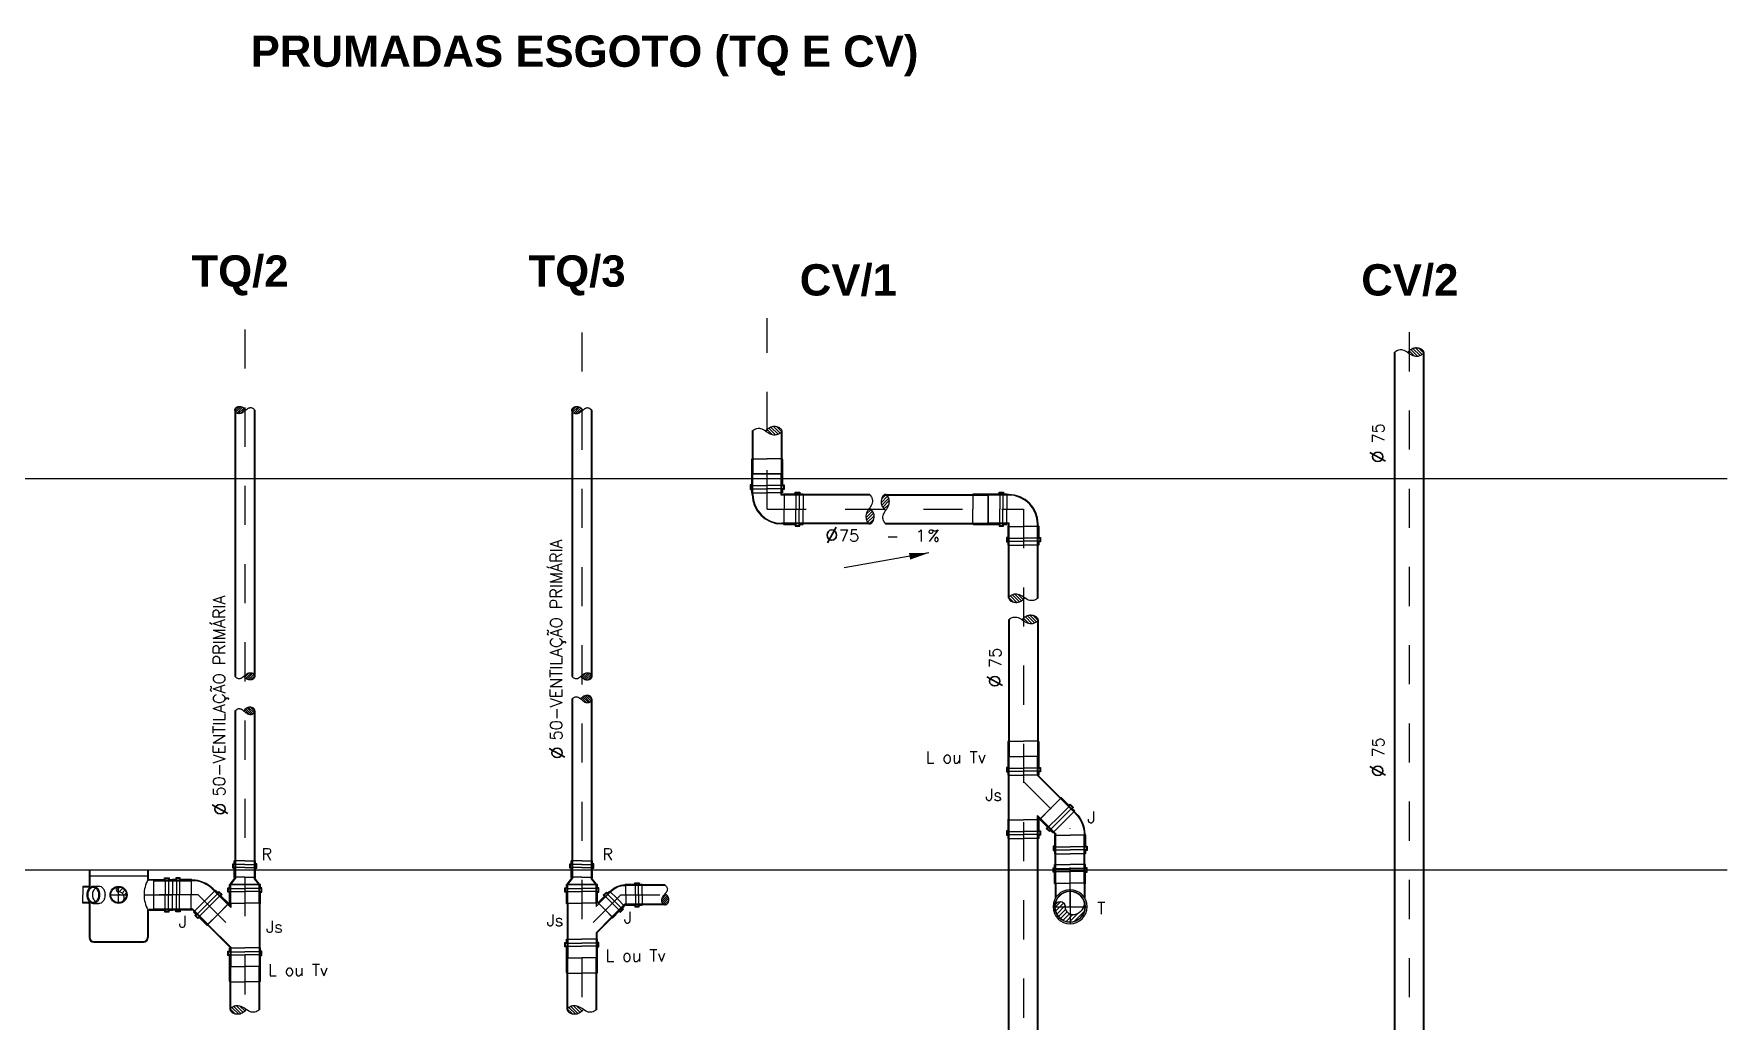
# Model space of a CAD drawing. Header units: millimetres. Extents: x -2485 to 3289, y -257 to 1952.
# Drawn here: x 36.153 to 40.482, y 3.28 to 5.804 of the extents above; entities that cross this region are included whole.
import ezdxf
from ezdxf.enums import TextEntityAlignment as Align

# ---------------------------------------------------------------- set-up
doc = ezdxf.new("R2010")
doc.units = ezdxf.units.MM
doc.header["$LTSCALE"] = 0.3
doc.linetypes.add('HID', pattern=[0.37, 0.07, -0.1, 0.03, -0.1, 0.07])
for name, color, linetype in [('TEX', 11, 'Continuous'), ('TEXTO', 3, 'Continuous'), ('TUB', 1, 'Continuous'), ('VISTAS', 1, 'Continuous')]:
    doc.layers.add(name, color=color, linetype=linetype)
doc.styles.add('ROMANS', font='romans.shx', dxfattribs={"height": 0.03})
doc.styles.add('SANSSERIFBOLD', font='sasb____.pfb')

# ---------------------------------------------------------------- blocks, each defined once
blk = doc.blocks.new('B50')
at = {"layer": 'TUB', "color": 7}
for p, q in [((-0.0084, -0.0113), (0.0033, 0.0004)), ((-0.0018, 0.0003), (-0.0027, -0.0007)), ((-0.001, 0.0013), (-0.0018, 0.0003)), ((-0.0001, 0.0023), (-0.001, 0.0013)), ((0.0007, 0.0033), (-0.0001, 0.0023)), ((0, 0.0253), (0.0023, 0.023)), ((0.0037, 0), (0.0005, 0.0031)), ((0.0015, 0.0042), (0.0007, 0.0033)), ((0.0022, 0.0051), (0.0015, 0.0042)), ((0.0028, 0.0059), (0.0022, 0.0051)), ((0.0023, 0.023), (0.004, 0.0208)), ((0.0034, 0.0068), (0.0028, 0.0059)), ((0.004, 0.0076), (0.0034, 0.0068)), ((0.0061, -0.0029), (0.0037, 0)), ((0.004, 0.0208), (0.0051, 0.0189)), ((0.0045, 0.0085), (0.004, 0.0076)), ((0.0049, 0.0095), (0.0045, 0.0085)), ((0.0053, 0.0105), (0.0049, 0.0095)), ((0.0051, 0.0189), (0.0058, 0.0171)), ((0.0056, 0.0116), (0.0053, 0.0105)), ((0.0059, 0.0127), (0.0056, 0.0116)), ((0.0058, 0.0171), (0.0061, 0.0155)), ((0.0061, 0.0141), (0.0059, 0.0127)), ((0.0061, 0.0155), (0.0061, 0.0141)), ((-0.0087, -0.0134), (-0.0088, -0.0146)), ((-0.0088, -0.0146), (-0.0087, -0.0157)), ((-0.0086, -0.0123), (-0.0087, -0.0134)), ((-0.0087, -0.0157), (-0.0086, -0.0169)), ((-0.0086, -0.0168), (0.0057, -0.0024)), ((-0.0084, -0.0112), (-0.0086, -0.0123)), ((-0.0086, -0.0169), (-0.0084, -0.018)), ((-0.0082, -0.0101), (-0.0084, -0.0112)), ((-0.0084, -0.018), (-0.0081, -0.0191)), ((-0.0078, -0.0091), (-0.0082, -0.0101)), ((-0.0081, -0.0191), (-0.0076, -0.0201)), ((-0.0074, -0.008), (-0.0078, -0.0091)), ((-0.0076, -0.0201), (-0.0071, -0.0211)), ((-0.0069, -0.007), (-0.0074, -0.008)), ((-0.0073, -0.0207), (0.0078, -0.0056)), ((-0.0071, -0.0211), (-0.0064, -0.022)), ((-0.0064, -0.0059), (-0.0069, -0.007)), ((-0.0058, -0.0049), (-0.0064, -0.0059)), ((-0.0064, -0.022), (-0.0057, -0.0228)), ((-0.0051, -0.0039), (-0.0058, -0.0049)), ((-0.0057, -0.0228), (-0.0048, -0.0235)), ((-0.0043, -0.0028), (-0.0051, -0.0039)), ((-0.0048, -0.0235), (0.0093, -0.0094)), ((-0.0048, -0.0235), (-0.0039, -0.0241)), ((-0.0035, -0.0018), (-0.0043, -0.0028)), ((-0.0039, -0.0241), (-0.003, -0.0246)), ((-0.0027, -0.0007), (-0.0035, -0.0018)), ((-0.003, -0.0246), (-0.002, -0.025)), ((-0.002, -0.025), (-0.001, -0.0252)), ((-0.0012, -0.0252), (0.0097, -0.0144)), ((-0.001, -0.0252), (0, -0.0253)), ((0, -0.0253), (0.001, -0.0253)), ((0.001, -0.0253), (0.0019, -0.0252)), ((0.0019, -0.0252), (0.0028, -0.025)), ((0.0028, -0.025), (0.0036, -0.0246)), ((0.0036, -0.0246), (0.0044, -0.0242)), ((0.0044, -0.0242), (0.0051, -0.0237)), ((0.0051, -0.0237), (0.0058, -0.0232)), ((0.0058, -0.0232), (0.0065, -0.0226)), ((0.0078, -0.0055), (0.0061, -0.0029)), ((0.0065, -0.0226), (0.007, -0.022)), ((0.007, -0.022), (0.0076, -0.0213)), ((0.0076, -0.0213), (0.008, -0.0206)), ((0.0089, -0.0079), (0.0078, -0.0055)), ((0.008, -0.0206), (0.0084, -0.0198)), ((0.0084, -0.0198), (0.0088, -0.0189)), ((0.0088, -0.0189), (0.0091, -0.0178)), ((0.0095, -0.01), (0.0089, -0.0079)), ((0.0091, -0.0178), (0.0093, -0.0166)), ((0.0093, -0.0166), (0.0096, -0.0153)), ((0.0097, -0.012), (0.0095, -0.01)), ((0.0096, -0.0153), (0.0097, -0.0137)), ((0.0097, -0.0137), (0.0097, -0.012))]:
    blk.add_line(p, q, dxfattribs=at)
blk = doc.blocks.new('D')
at = {"layer": 'TEX', "color": 9, "style": 'ROMANS'}
blk.add_text('%%c', height=0.04, dxfattribs=at).set_placement((0.0018, -0.0037))
at = {"layer": 'TEX', "color": 9, "linetype": 'Continuous', "style": 'ROMANS'}
blk.add_attdef('N', (0.0529, 0), '', height=0.03, dxfattribs=at)
blk = doc.blocks.new('r75x50t')
at = {"layer": 'TUB', "color": 3}
for p, q in [((0, 0.0367), (0.0026, 0.0378)), ((0, 0.0367), (0, 0.0361)), ((0.0661, 0), (0.0661, 0.0254)), ((0.0661, 0), (0.0661, -0.0253)), ((0.091, 0), (0.091, 0.0254)), ((0.091, 0), (0.091, -0.0253)), ((0.099, 0), (0.099, 0.0254)), ((0.099, 0), (0.099, -0.0253)), ((0.1081, 0), (0.1081, 0.027)), ((0.1081, 0), (0.1081, -0.0269)), ((0, -0.0367), (0, -0.0361)), ((0, -0.0367), (0.0026, -0.0377))]:
    blk.add_line(p, q, dxfattribs=at)
at = {"layer": 'TUB', "color": 4, "linetype": 'Continuous'}
for p, q in [((0, 0.0361), (0.048, 0.0361)), ((0.0026, 0.0378), (0.0486, 0.0378)), ((0.048, 0.0361), (0.0631, 0.0238)), ((0.0486, 0.0378), (0.0638, 0.0254)), ((0.0645, 0.0238), (0.0631, 0.0238)), ((0, -0.0361), (0.048, -0.0361)), ((0.0026, -0.0377), (0.0486, -0.0377)), ((0.048, -0.0361), (0.0631, -0.0237)), ((0.0486, -0.0377), (0.0638, -0.0253)), ((0.0645, -0.0237), (0.0631, -0.0237))]:
    blk.add_line(p, q, dxfattribs=at)
at = {"layer": 'TUB', "color": 3, "linetype": 'Continuous'}
for p, q in [((0, 0.0361), (0, 0)), ((0, -0.0361), (0, 0)), ((0.048, 0), (0.048, 0.0361)), ((0.048, 0), (0.048, -0.0361))]:
    blk.add_line(p, q, dxfattribs=at)
at = {"layer": 'TUB', "color": 4}
for p, q in [((0.0638, 0.0254), (0.0654, 0.027)), ((0.0645, 0.0238), (0.0661, 0.0254)), ((0.0654, 0.027), (0.0894, 0.027)), ((0.0661, 0.0254), (0.091, 0.0254)), ((0.0894, 0.031), (0.1006, 0.031)), ((0.0894, 0.027), (0.0894, 0.031)), ((0.091, 0.0294), (0.099, 0.0294)), ((0.091, 0.0254), (0.091, 0.0294)), ((0.099, 0.0294), (0.099, 0.0254)), ((0.099, 0.0254), (0.1081, 0.0254)), ((0.1006, 0.031), (0.1006, 0.027)), ((0.1006, 0.027), (0.1081, 0.027)), ((0.0638, -0.0253), (0.0654, -0.0269)), ((0.0645, -0.0237), (0.0661, -0.0253)), ((0.0654, -0.0269), (0.0894, -0.0269)), ((0.0661, -0.0253), (0.091, -0.0253)), ((0.0894, -0.0269), (0.0894, -0.0309)), ((0.0894, -0.0309), (0.1006, -0.0309)), ((0.091, -0.0253), (0.091, -0.0293)), ((0.091, -0.0293), (0.099, -0.0293)), ((0.099, -0.0293), (0.099, -0.0253)), ((0.099, -0.0253), (0.1081, -0.0253)), ((0.1006, -0.0309), (0.1006, -0.0269)), ((0.1006, -0.0269), (0.1081, -0.0269))]:
    blk.add_line(p, q, dxfattribs=at)
blk = doc.blocks.new('B75')
at = {"layer": 'TUB', "color": 7}
for p, q in [((-0.0096, -0.0218), (0.0071, -0.005)), ((-0.0089, -0.0131), (0.0037, -0.0005)), ((-0.0081, -0.0281), (0.0099, -0.0101)), ((-0.0054, -0.0333), (0.0113, -0.0166)), ((-0.0015, -0.0373), (0.0105, -0.0253))]:
    blk.add_line(p, q, dxfattribs=at)
blk.add_spline([(0, 0.0378), (0.0055, 0.0288), (0.0064, 0.0164), (0, 0.0037), (-0.0079, -0.0097), (-0.0094, -0.0239), (-0.0062, -0.032), (0, -0.0377), (0.0066, -0.0337), (0.0111, -0.0214), (0.0106, -0.0123), (0.0083, -0.0069), (0, 0.0037)], degree=3, dxfattribs=at)
blk = doc.blocks.new('JS75X50D')
at = {"layer": 'TUB', "color": 4}
for p, q in [((0.1061, 0.0434), (0.1175, 0.0434)), ((0.1061, 0.0395), (0.1061, 0.0434)), ((0.1175, 0.0434), (0.1175, 0.0395)), ((0.0763, 0.0361), (-0.062, 0.0361)), ((0.0756, 0.0378), (-0.0594, 0.0378)), ((0.0756, 0.0378), (0.0773, 0.0395)), ((0.0763, 0.0361), (0.078, 0.0378)), ((0.0773, 0.0395), (0.1061, 0.0395)), ((0.078, 0.0378), (0.1078, 0.0378)), ((0.1078, 0.0418), (0.1158, 0.0418)), ((0.1078, 0.0378), (0.1078, 0.0418)), ((0.1158, 0.0418), (0.1158, 0.0378)), ((0.1158, 0.0378), (0.126, 0.0378)), ((0.1175, 0.0395), (0.126, 0.0395)), ((0.0025, -0.0361), (-0.062, -0.0361)), ((0.0019, -0.0378), (-0.0594, -0.0378)), ((0.0019, -0.0378), (0.0406, -0.0764)), ((0.0025, -0.0361), (0.0422, -0.0758)), ((0.0696, -0.0361), (0.0758, -0.0422)), ((0.0763, -0.0361), (0.0696, -0.0361)), ((0.0758, -0.0422), (0.078, -0.0422)), ((0.0763, -0.0361), (0.078, -0.0378)), ((0.0776, -0.0395), (0.0956, -0.0575)), ((0.0776, -0.0395), (0.1061, -0.0395)), ((0.078, -0.0378), (0.1078, -0.0378)), ((0.078, -0.0422), (0.0956, -0.0598)), ((0.1061, -0.0395), (0.1061, -0.0434)), ((0.1078, -0.0378), (0.1078, -0.0418)), ((0.1078, -0.0418), (0.1158, -0.0418)), ((0.1158, -0.0418), (0.1158, -0.0378)), ((0.1158, -0.0378), (0.126, -0.0378)), ((0.1175, -0.0434), (0.1175, -0.0395)), ((0.1175, -0.0395), (0.126, -0.0395)), ((0.0406, -0.0764), (0.0406, -0.0787)), ((0.0406, -0.0787), (0.0575, -0.0956)), ((0.0422, -0.0758), (0.0422, -0.078)), ((0.0422, -0.078), (0.0598, -0.0956)), ((0.0956, -0.0575), (0.0985, -0.0547)), ((0.0956, -0.0598), (0.0985, -0.057)), ((0.0985, -0.0547), (0.1064, -0.0626)), ((0.0985, -0.057), (0.1041, -0.0626)), ((0.1041, -0.0626), (0.1013, -0.0654)), ((0.1013, -0.0654), (0.1077, -0.0719)), ((0.1064, -0.0626), (0.1036, -0.0654)), ((0.1036, -0.0654), (0.1089, -0.0707)), ((0.1061, -0.0434), (0.1175, -0.0434)), ((0.0575, -0.0956), (0.0547, -0.0985)), ((0.0547, -0.0985), (0.0626, -0.1064)), ((0.0598, -0.0956), (0.057, -0.0985)), ((0.057, -0.0985), (0.0626, -0.1041)), ((0.0626, -0.1041), (0.0654, -0.1013)), ((0.0626, -0.1064), (0.0654, -0.1036)), ((0.0654, -0.1013), (0.0719, -0.1077)), ((0.0654, -0.1036), (0.0707, -0.1089))]:
    blk.add_line(p, q, dxfattribs=at)
at = {"layer": 'TUB', "color": 3}
for p, q in [((-0.062, 0.0367), (-0.0594, 0.0378)), ((-0.062, 0.0367), (-0.062, 0.0361)), ((0.078, 0.0378), (0.078, 0)), ((0.078, -0.0378), (0.078, 0)), ((0.1078, 0.0378), (0.1078, 0)), ((0.1078, -0.0378), (0.1078, 0)), ((0.1158, 0.0378), (0.1158, 0)), ((0.1158, -0.0378), (0.1158, 0)), ((0.126, 0.0395), (0.126, 0)), ((0.126, -0.0395), (0.126, 0)), ((-0.062, -0.0367), (-0.062, -0.0361)), ((-0.062, -0.0367), (-0.0594, -0.0378)), ((0.0601, -0.0601), (0.078, -0.0422)), ((0.0601, -0.0601), (0.0422, -0.078)), ((0.0777, -0.0777), (0.0598, -0.0956)), ((0.0834, -0.0834), (0.0654, -0.1013)), ((0.0777, -0.0777), (0.0956, -0.0598)), ((0.0834, -0.0834), (0.1013, -0.0654)), ((0.0898, -0.0898), (0.1089, -0.0707)), ((0.0898, -0.0898), (0.0707, -0.1089))]:
    blk.add_line(p, q, dxfattribs=at)
at = {"layer": 'TUB', "color": 3, "linetype": 'Continuous'}
for p in [(-0.062, 0.0361), (-0.062, -0.0361)]:
    blk.add_line(p, (-0.062, 0), dxfattribs=at)
blk = doc.blocks.new('J45E50E')
at = {"layer": 'TUB', "color": 3, "linetype": 'Continuous'}
for p in [(-0.0225, 0.056), (-0.056, 0.0225)]:
    blk.add_line(p, (-0.0392, 0.0392), dxfattribs=at)
at = {"layer": 'TUB', "color": 3}
for p, q in [((-0.022, 0.0564), (-0.0225, 0.056)), ((-0.022, 0.0564), (-0.0196, 0.0554)), ((-0.0564, 0.022), (-0.056, 0.0225)), ((-0.0564, 0.022), (-0.0554, 0.0196)), ((0.0127, 0), (0.0127, 0.0253)), ((0.0376, 0), (0.0376, 0.0253)), ((0.0376, 0), (0.0376, -0.0253)), ((0.0456, 0), (0.0456, 0.0253)), ((0.0456, 0), (0.0456, -0.0253)), ((0.0547, 0), (0.0547, 0.0269)), ((0.0547, 0), (0.0547, -0.0269)), ((0.0127, 0), (0.0127, -0.0253))]:
    blk.add_line(p, q, dxfattribs=at)
at = {"layer": 'TUB', "color": 4}
for p, q in [((0.0105, 0.0231), (-0.0225, 0.056)), ((0.0105, 0.0254), (-0.0196, 0.0554)), ((-0.0242, -0.0094), (-0.056, 0.0225)), ((-0.0253, -0.0105), (-0.0554, 0.0196)), ((0.0105, 0.0254), (0.012, 0.0269)), ((0.0105, 0.0231), (0.0127, 0.0253)), ((0.012, 0.0269), (0.036, 0.0269)), ((0.0127, 0.0253), (0.0376, 0.0253)), ((0.036, 0.0269), (0.036, 0.0309)), ((0.036, 0.0309), (0.0472, 0.0309)), ((0.0376, 0.0253), (0.0376, 0.0293)), ((0.0376, 0.0293), (0.0456, 0.0293)), ((0.0456, 0.0293), (0.0456, 0.0253)), ((0.0456, 0.0253), (0.0547, 0.0253)), ((0.0472, 0.0309), (0.0472, 0.0269)), ((0.0472, 0.0269), (0.0547, 0.0269)), ((0.0104, -0.0253), (0.012, -0.0269)), ((0.0111, -0.0237), (0.0127, -0.0253)), ((0.012, -0.0269), (0.036, -0.0269)), ((0.0127, -0.0253), (0.0376, -0.0253)), ((0.036, -0.0269), (0.036, -0.031)), ((0.036, -0.031), (0.0472, -0.031)), ((0.0376, -0.0253), (0.0376, -0.0294)), ((0.0376, -0.0294), (0.0456, -0.0294)), ((0.0456, -0.0253), (0.0547, -0.0253)), ((0.0456, -0.0294), (0.0456, -0.0253)), ((0.0472, -0.0269), (0.0547, -0.0269)), ((0.0472, -0.031), (0.0472, -0.0269))]:
    blk.add_line(p, q, dxfattribs=at)
for radius, end in [(0.0507, 269.9291), (0.0491, 270.6959)]:
    blk.add_arc((0.0105, 0.0253), radius, 225, end, dxfattribs=at)
blk = doc.blocks.new('TE50T')
at = {"layer": 'TUB', "color": 4}
for p, q in [((0.1003, 0.0254), (0, 0.0254)), ((0.1003, 0.0237), (0, 0.0237)), ((0.1003, -0.0237), (0, -0.0237)), ((0.1003, -0.0254), (0, -0.0254))]:
    blk.add_line(p, q, dxfattribs=at)
at = {"layer": 'TUB'}
blk.add_blockref('B50', (0.1003, 0), dxfattribs=at)
blk = doc.blocks.new('l75')
at = {"layer": 'TUB', "color": 4}
for p, q in [((0.0281, 0.0434), (0.0395, 0.0434)), ((0.0281, 0.0394), (0.0281, 0.0434)), ((0.0395, 0.0434), (0.0395, 0.0394)), ((-0.039, 0.0385), (-0.0373, 0.0394)), ((0, 0.0377), (-0.039, 0.0377)), ((-0.0373, 0.0394), (0.0281, 0.0394)), ((0, 0.0377), (0.0298, 0.0377)), ((0.0298, 0.0417), (0.0378, 0.0417)), ((0.0298, 0.0377), (0.0298, 0.0417)), ((0.0378, 0.0417), (0.0378, 0.0377)), ((0.0378, 0.0377), (0.048, 0.0377)), ((0.0395, 0.0394), (0.048, 0.0394)), ((0, -0.0378), (-0.039, -0.0378)), ((-0.039, -0.0386), (-0.0373, -0.0395)), ((-0.0373, -0.0395), (0.0281, -0.0395)), ((0, -0.0378), (0.0298, -0.0378)), ((0.0281, -0.0395), (0.0281, -0.0435)), ((0.0298, -0.0378), (0.0298, -0.0418)), ((0.0298, -0.0418), (0.0378, -0.0418)), ((0.0378, -0.0418), (0.0378, -0.0378)), ((0.0378, -0.0378), (0.048, -0.0378)), ((0.0395, -0.0435), (0.0395, -0.0395)), ((0.0395, -0.0395), (0.048, -0.0395)), ((0.0281, -0.0435), (0.0395, -0.0435))]:
    blk.add_line(p, q, dxfattribs=at)
at = {"layer": 'TUB', "color": 3}
for p, q in [((-0.039, 0.0385), (-0.039, 0)), ((-0.039, -0.0386), (-0.039, 0)), ((0, 0.0377), (0, 0)), ((0, -0.0378), (0, 0)), ((0.0298, 0.0377), (0.0298, 0)), ((0.0298, -0.0378), (0.0298, 0)), ((0.0378, 0.0377), (0.0378, 0)), ((0.0378, -0.0378), (0.0378, 0)), ((0.048, 0.0394), (0.048, 0)), ((0.048, -0.0395), (0.048, 0))]:
    blk.add_line(p, q, dxfattribs=at)
blk = doc.blocks.new('JS75E')
at = {"layer": 'TUB', "color": 4}
for p, q in [((0.0693, 0.1251), (0.0753, 0.1311)), ((0.0693, 0.1227), (0.0765, 0.1299)), ((-0.0156, 0.0377), (0.0409, 0.0943)), ((-0.0149, 0.036), (0.0426, 0.0936)), ((0.0409, 0.0967), (0.0613, 0.1171)), ((0.0409, 0.0943), (0.0409, 0.0967)), ((0.0426, 0.096), (0.0637, 0.1171)), ((0.0426, 0.0936), (0.0426, 0.096)), ((0.0584, 0.1199), (0.0665, 0.128)), ((0.0613, 0.1171), (0.0584, 0.1199)), ((0.0608, 0.1199), (0.0665, 0.1255)), ((0.0637, 0.1171), (0.0608, 0.1199)), ((0.0665, 0.128), (0.0693, 0.1251)), ((0.0665, 0.1255), (0.0693, 0.1227)), ((0.096, 0.0426), (0.1171, 0.0637)), ((0.0967, 0.0409), (0.1171, 0.0613)), ((0.1171, 0.0637), (0.1199, 0.0608)), ((0.1171, 0.0613), (0.1199, 0.0584)), ((0.1199, 0.0584), (0.128, 0.0665)), ((0.1199, 0.0608), (0.1255, 0.0665)), ((0.1227, 0.0693), (0.1299, 0.0765)), ((0.1255, 0.0665), (0.1227, 0.0693)), ((0.1251, 0.0693), (0.1311, 0.0753)), ((0.128, 0.0665), (0.1251, 0.0693)), ((0.1261, 0.0434), (0.1375, 0.0434)), ((0.1261, 0.0394), (0.1261, 0.0434)), ((0.1375, 0.0434), (0.1375, 0.0394)), ((-0.0149, 0.036), (-0.064, 0.036)), ((-0.0156, 0.0377), (-0.0614, 0.0377)), ((0.087, 0.036), (0.0936, 0.0426)), ((0.0963, 0.036), (0.087, 0.036)), ((0.0911, 0.0377), (0.0943, 0.0409)), ((0.0956, 0.0377), (0.0911, 0.0377)), ((0.0936, 0.0426), (0.096, 0.0426)), ((0.0943, 0.0409), (0.0967, 0.0409)), ((0.0956, 0.0377), (0.0973, 0.0394)), ((0.0963, 0.036), (0.098, 0.0377)), ((0.0973, 0.0394), (0.1261, 0.0394)), ((0.098, 0.0377), (0.1278, 0.0377)), ((0.1278, 0.0417), (0.1358, 0.0417)), ((0.1278, 0.0377), (0.1278, 0.0417)), ((0.1358, 0.0417), (0.1358, 0.0377)), ((0.1358, 0.0377), (0.146, 0.0377)), ((0.1375, 0.0394), (0.146, 0.0394)), ((0.0963, -0.0361), (-0.064, -0.0361)), ((0.0956, -0.0378), (-0.0614, -0.0378)), ((0.0956, -0.0378), (0.0973, -0.0395)), ((0.0963, -0.0361), (0.098, -0.0378)), ((0.0973, -0.0395), (0.1261, -0.0395)), ((0.098, -0.0378), (0.1278, -0.0378)), ((0.1261, -0.0395), (0.1261, -0.0435)), ((0.1278, -0.0378), (0.1278, -0.0418)), ((0.1278, -0.0418), (0.1358, -0.0418)), ((0.1358, -0.0378), (0.146, -0.0378)), ((0.1358, -0.0418), (0.1358, -0.0378)), ((0.1375, -0.0395), (0.146, -0.0395)), ((0.1375, -0.0435), (0.1375, -0.0395)), ((0.1261, -0.0435), (0.1375, -0.0435))]:
    blk.add_line(p, q, dxfattribs=at)
at = {"layer": 'TUB', "color": 3}
for p, q in [((0.0753, 0.1311), (0.1032, 0.1032)), ((0.0426, 0.096), (0.0693, 0.0693)), ((0.0637, 0.1171), (0.0904, 0.0904)), ((0.0693, 0.1227), (0.096, 0.096)), ((0.1171, 0.0637), (0.0904, 0.0904)), ((0.1227, 0.0693), (0.096, 0.096)), ((0.1311, 0.0753), (0.1032, 0.1032)), ((0.096, 0.0426), (0.0693, 0.0693)), ((-0.064, 0.0367), (-0.0614, 0.0377)), ((-0.064, 0.0367), (-0.064, 0.036)), ((0.098, 0.0377), (0.098, 0)), ((0.098, -0.0378), (0.098, 0)), ((0.1278, 0.0377), (0.1278, 0)), ((0.1358, 0.0377), (0.1358, 0)), ((0.146, 0.0394), (0.146, 0)), ((-0.064, -0.0367), (-0.064, -0.0361)), ((-0.064, -0.0367), (-0.0614, -0.0378)), ((0.1278, -0.0378), (0.1278, 0)), ((0.1358, -0.0378), (0.1358, 0)), ((0.146, -0.0395), (0.146, 0))]:
    blk.add_line(p, q, dxfattribs=at)
at = {"layer": 'TUB', "color": 3, "linetype": 'Continuous'}
for p in [(-0.064, 0.036), (-0.064, -0.0361)]:
    blk.add_line(p, (-0.064, 0), dxfattribs=at)
blk = doc.blocks.new('j45e75e')
at = {"layer": 'TUB', "color": 3, "linetype": 'Continuous'}
for p in [(-0.0754, 0.0245), (-0.0245, 0.0754)]:
    blk.add_line(p, (-0.0499, 0.0499), dxfattribs=at)
at = {"layer": 'TUB', "color": 3}
for p, q in [((-0.024, 0.0759), (-0.0245, 0.0754)), ((-0.024, 0.0759), (-0.0214, 0.0748)), ((-0.0759, 0.024), (-0.0754, 0.0245)), ((-0.0759, 0.024), (-0.0748, 0.0214)), ((0.018, 0.0378), (0.018, 0)), ((0.018, -0.0378), (0.018, 0)), ((0.0478, 0.0378), (0.0478, 0)), ((0.0478, -0.0378), (0.0478, 0)), ((0.0558, 0.0378), (0.0558, 0)), ((0.0558, -0.0378), (0.0558, 0)), ((0.066, 0.0395), (0.066, 0)), ((0.066, -0.0395), (0.066, 0))]:
    blk.add_line(p, q, dxfattribs=at)
at = {"layer": 'TUB', "color": 4}
for p, q in [((0.0156, 0.0353), (-0.0245, 0.0754)), ((0.0156, 0.0378), (-0.0214, 0.0748)), ((0.0461, 0.0434), (0.0575, 0.0434)), ((0.0461, 0.0395), (0.0461, 0.0434)), ((0.0575, 0.0434), (0.0575, 0.0395)), ((-0.0365, -0.0144), (-0.0754, 0.0245)), ((-0.0378, -0.0156), (-0.0748, 0.0214)), ((0.0156, 0.0378), (0.0173, 0.0395)), ((0.0156, 0.0353), (0.018, 0.0378)), ((0.0173, 0.0395), (0.0461, 0.0395)), ((0.018, 0.0378), (0.0478, 0.0378)), ((0.0478, 0.0417), (0.0558, 0.0417)), ((0.0478, 0.0378), (0.0478, 0.0417)), ((0.0558, 0.0417), (0.0558, 0.0378)), ((0.0558, 0.0378), (0.066, 0.0378)), ((0.0575, 0.0395), (0.066, 0.0395)), ((0.0156, -0.0378), (0.0173, -0.0395)), ((0.0163, -0.036), (0.018, -0.0378)), ((0.0173, -0.0395), (0.0461, -0.0395)), ((0.018, -0.0378), (0.0478, -0.0378)), ((0.0461, -0.0395), (0.0461, -0.0435)), ((0.0478, -0.0378), (0.0478, -0.0418)), ((0.0478, -0.0418), (0.0558, -0.0418)), ((0.0558, -0.0378), (0.066, -0.0378)), ((0.0558, -0.0418), (0.0558, -0.0378)), ((0.0575, -0.0395), (0.066, -0.0395)), ((0.0575, -0.0435), (0.0575, -0.0395)), ((0.0461, -0.0435), (0.0575, -0.0435))]:
    blk.add_line(p, q, dxfattribs=at)
for radius, end in [(0.0755, 269.9968), (0.0738, 270.5409)]:
    blk.add_arc((0.0156, 0.0378), radius, 225, end, dxfattribs=at)
blk = doc.blocks.new('cs150x75-c')
at = {"layer": 'TUB', "color": 3}
for p, q in [((-0.0755, 0), (0.0755, 0)), ((-0.0915, -0.0423), (-0.0915, -0.064)), ((0.0737, -0.016), (-0.0738, -0.016)), ((-0.0647, -0.0415), (-0.0507, -0.0415)), ((0.0895, -0.0262), (0.0895, -0.064)), ((0.1193, -0.0262), (0.1193, -0.064)), ((0.1273, -0.0262), (0.1273, -0.064)), ((0.1375, -0.0245), (0.1375, -0.064)), ((-0.0915, -0.0857), (-0.0915, -0.064)), ((-0.0915, -0.084), (-0.0915, -0.0857)), ((-0.0647, -0.0865), (-0.0507, -0.0865)), ((0.0895, -0.064), (0.0895, -0.1017)), ((0.1193, -0.1017), (0.1193, -0.064)), ((0.1273, -0.1017), (0.1273, -0.064)), ((0.1375, -0.1035), (0.1375, -0.064))]:
    blk.add_line(p, q, dxfattribs=at)
at = {"layer": 'TUB', "color": 4}
for p, q in [((-0.0755, 0), (-0.0755, -0.0408)), ((-0.0738, 0), (-0.0738, -0.0408)), ((0.0738, 0), (0.0738, -0.023)), ((0.0755, 0), (0.0755, -0.023)), ((-0.077, -0.0423), (-0.0915, -0.0423)), ((0.077, -0.0245), (0.1176, -0.0245)), ((0.0895, -0.0262), (0.077, -0.0262)), ((0.0895, -0.0262), (0.1193, -0.0262)), ((0.1176, -0.0245), (0.1176, -0.0205)), ((0.1176, -0.0205), (0.129, -0.0205)), ((0.1193, -0.0262), (0.1193, -0.0222)), ((0.1193, -0.0222), (0.1273, -0.0222)), ((0.1273, -0.0222), (0.1273, -0.0262)), ((0.1273, -0.0262), (0.1375, -0.0262)), ((0.129, -0.0205), (0.129, -0.0245)), ((0.129, -0.0245), (0.1375, -0.0245)), ((-0.077, -0.044), (-0.0915, -0.044)), ((-0.077, -0.084), (-0.0915, -0.084)), ((-0.077, -0.0857), (-0.0915, -0.0857)), ((-0.0755, -0.0872), (-0.0755, -0.173)), ((-0.0738, -0.0872), (-0.0738, -0.173)), ((0.0738, -0.1049), (0.0738, -0.173)), ((0.0755, -0.1049), (0.0755, -0.173)), ((0.0895, -0.1017), (0.077, -0.1017)), ((0.077, -0.1035), (0.1176, -0.1035)), ((0.0895, -0.1017), (0.1193, -0.1017)), ((0.1176, -0.1035), (0.1176, -0.1074)), ((0.1176, -0.1074), (0.129, -0.1074)), ((0.1193, -0.1017), (0.1193, -0.1057)), ((0.1193, -0.1057), (0.1273, -0.1057)), ((0.1273, -0.1017), (0.1375, -0.1017)), ((0.1273, -0.1057), (0.1273, -0.1017)), ((0.129, -0.1035), (0.1375, -0.1035)), ((0.129, -0.1074), (0.129, -0.1035)), ((-0.0635, -0.1833), (0.0635, -0.1833)), ((-0.0635, -0.185), (0.0635, -0.185))]:
    blk.add_line(p, q, dxfattribs=at)
at = {"layer": 'TUB', "color": 1, "linetype": 'Continuous'}
for p, q in [((0, -0.0858), (0, -0.0422)), ((-0.0218, -0.064), (0.0218, -0.064)), ((0.0649, -0.064), (0.1375, -0.064))]:
    blk.add_line(p, q, dxfattribs=at)
at = {"layer": 'TUB', "color": 7}
for p, q in [((-0.0057, -0.0529), (0.003, -0.0442)), ((0.0011, -0.0566), (0.0107, -0.0471)), ((0.0088, -0.0596), (0.0162, -0.0522)), ((0.0133, -0.0657), (0.0195, -0.0595)), ((0.0133, -0.0763), (0.0188, -0.0708))]:
    blk.add_line(p, q, dxfattribs=at)
at = {"layer": 'TUB', "color": 4}
for points in [[(-0.0647, -0.0415, -0.133256), (-0.0589, -0.0431, -0.106756), (-0.0535, -0.0481, -0.082828), (-0.0501, -0.0551, -0.071352), (-0.0488, -0.064, -0.071352), (-0.0501, -0.0729, -0.082828), (-0.0535, -0.0799, -0.106756), (-0.0589, -0.0849, -0.133256), (-0.0647, -0.0865, -0.133256), (-0.0705, -0.0849, -0.106756), (-0.076, -0.0799, -0.082828), (-0.0793, -0.0729, -0.071352), (-0.0806, -0.064, -0.071352), (-0.0793, -0.0551, -0.082828), (-0.076, -0.0481, -0.106756), (-0.0705, -0.0431, -0.133256)], [(-0.0647, -0.044, -0.133256), (-0.0602, -0.0452, -0.106756), (-0.0555, -0.0495, -0.082828), (-0.0525, -0.0558, -0.071352), (-0.0513, -0.064, -0.071352), (-0.0525, -0.0722, -0.082828), (-0.0555, -0.0785, -0.106756), (-0.0602, -0.0828, -0.133256), (-0.0647, -0.084, -0.133256), (-0.0692, -0.0828, -0.106756), (-0.0739, -0.0785, -0.082828), (-0.0769, -0.0722, -0.071352), (-0.0781, -0.064, -0.071352), (-0.0769, -0.0558, -0.082828), (-0.0739, -0.0495, -0.106756), (-0.0692, -0.0452, -0.133256)]]:
    blk.add_lwpolyline(points, format="xyb", close=True, dxfattribs=at)
at = {"layer": 'TUB', "color": 3}
for points in [[(-0.0507, -0.0415, -0.133256), (-0.0449, -0.0431, -0.106756), (-0.0394, -0.0481, -0.082828), (-0.036, -0.0551, -0.071352), (-0.0348, -0.064, -0.071352), (-0.036, -0.0729, -0.082828), (-0.0394, -0.0799, -0.106756), (-0.0449, -0.0849, -0.133256), (-0.0507, -0.0865, -0.133256)], [(-0.0587, -0.0818, -0.07789), (-0.062, -0.0785, -0.082828), (-0.065, -0.0722, -0.071352), (-0.0662, -0.064, -0.071352), (-0.065, -0.0558, -0.082828), (-0.062, -0.0495, -0.07789), (-0.0587, -0.0462, -0.133256)]]:
    blk.add_lwpolyline(points, format="xyb", dxfattribs=at)
at = {"layer": 'TUB', "color": 4}
for radius in [0.0218, 0.02]:
    blk.add_circle((0, -0.064), radius, dxfattribs=at)
for centre, radius, start, end in [((-0.077, -0.0408), 0.0032, 270, 0), ((-0.077, -0.0408), 0.0015, 270, 0), ((0.077, -0.023), 0.0032, 180, 270), ((0.077, -0.023), 0.0015, 180, 270), ((-0.077, -0.0872), 0.0032, 0, 90), ((-0.077, -0.0872), 0.0015, 0, 90), ((0, -0.0503), 0.0063, 90, 270), ((0, -0.0709), 0.0143, 311.815, 90.1096), ((0.077, -0.1049), 0.0032, 90, 180), ((0.077, -0.1049), 0.0015, 90, 180), ((-0.0635, -0.173), 0.012, 180, 270), ((-0.0635, -0.173), 0.0103, 180, 270), ((0.0635, -0.173), 0.0103, 270, 0), ((0.0635, -0.173), 0.012, 270, 0)]:
    blk.add_arc(centre, radius, start, end, dxfattribs=at)
at = {"layer": 'TUB', "color": 3}
for centre, radius, start, end in [((0.1434, -0.064), 0.0785, 150.6346, 179.993), ((-0.1419, -0.0604), 0.0687, 11.7163, 14.2069), ((-0.1419, -0.0676), 0.0687, 345.7931, 348.2837), ((0.1434, -0.064), 0.0785, 180.007, 209.3654)]:
    blk.add_arc(centre, radius, start, end, dxfattribs=at)
blk = doc.blocks.new('TE75T')
at = {"layer": 'TUB', "color": 4}
for p, q in [((0.11, 0.0378), (0, 0.0378)), ((0.11, 0.0361), (0, 0.0361)), ((0.11, -0.0361), (0, -0.0361)), ((0.11, -0.0378), (0, -0.0378))]:
    blk.add_line(p, q, dxfattribs=at)
at = {"layer": 'TUB'}
blk.add_blockref('B75', (0.11, 0), dxfattribs=at)
blk = doc.blocks.new('75T')
at = {"layer": 'TUB', "linetype": 'Continuous'}
for p, q in [((0, -0.0435), (0, 0.0434)), ((-0.0435, 0), (0.0434, 0))]:
    blk.add_line(p, q, dxfattribs=at)
at = {"layer": 'TUB', "color": 7}
for p, q in [((-0.0233, -0.0132), (-0.0387, 0.0021)), ((-0.0162, -0.0098), (-0.0371, 0.0112)), ((-0.0123, -0.003), (-0.034, 0.0186)), ((-0.011, 0.0063), (-0.0297, 0.0249)), ((-0.0072, 0.0131), (-0.0243, 0.0302)), ((-0.0014, 0.0179), (-0.0179, 0.0344)), ((0.0066, 0.0205), (-0.0103, 0.0374)), ((0.0209, 0.0168), (-0.001, 0.0387)), ((0.0371, 0.0112), (0.0112, 0.0371)), ((0.0377, 0), (0.0322, 0.0055)), ((0.0387, -0.001), (0.0377, 0))]:
    blk.add_line(p, q, dxfattribs=at)
at = {"layer": 'TUB', "color": 4}
for radius in [0.0435, 0.0394, 0.0387]:
    blk.add_circle((0, 0), radius, dxfattribs=at)
for centre, radius, start, end in [((-0.0253, 0), 0.0134, 180, 0), ((0.0086, 0), 0.0206, 68.9015, 180), ((0.0043, -0.0111), 0.0324, 357.8255, 68.9015)]:
    blk.add_arc(centre, radius, start, end, dxfattribs=at)
blk = doc.blocks.new('TS75C')
at = {"layer": 'TUB', "color": 4}
for p, q in [((0.0881, 0.0434), (0.0995, 0.0434)), ((0.0881, 0.0395), (0.0881, 0.0434)), ((0.0995, 0.0434), (0.0995, 0.0395)), ((0.0576, 0.0378), (0.0215, 0.0378)), ((0.0583, 0.0361), (0.0243, 0.0361)), ((0.0576, 0.0378), (0.0593, 0.0395)), ((0.0583, 0.0361), (0.06, 0.0378)), ((0.0593, 0.0395), (0.0881, 0.0395)), ((0.06, 0.0378), (0.0898, 0.0378)), ((0.0898, 0.0418), (0.0978, 0.0418)), ((0.0898, 0.0378), (0.0898, 0.0418)), ((0.0978, 0.0418), (0.0978, 0.0378)), ((0.0978, 0.0378), (0.108, 0.0378)), ((0.0995, 0.0395), (0.108, 0.0395)), ((0.0576, -0.0378), (0.0215, -0.0378)), ((0.0583, -0.0361), (0.0243, -0.0361)), ((0.0576, -0.0378), (0.0593, -0.0395)), ((0.0583, -0.0361), (0.06, -0.0378)), ((0.0593, -0.0395), (0.0881, -0.0395)), ((0.06, -0.0378), (0.0898, -0.0378)), ((0.0881, -0.0395), (0.0881, -0.0434)), ((0.0898, -0.0378), (0.0898, -0.0418)), ((0.0898, -0.0418), (0.0978, -0.0418)), ((0.0978, -0.0418), (0.0978, -0.0378)), ((0.0978, -0.0378), (0.108, -0.0378)), ((0.0995, -0.0434), (0.0995, -0.0395)), ((0.0995, -0.0395), (0.108, -0.0395)), ((0.0881, -0.0434), (0.0995, -0.0434))]:
    blk.add_line(p, q, dxfattribs=at)
at = {"layer": 'TUB', "color": 3}
for p, q in [((0.06, 0.0378), (0.06, 0)), ((0.0898, 0.0378), (0.0898, 0)), ((0.0898, -0.0378), (0.0898, 0)), ((0.0978, 0.0378), (0.0978, 0)), ((0.0978, -0.0378), (0.0978, 0)), ((0.108, 0.0395), (0.108, 0)), ((0.108, -0.0395), (0.108, 0)), ((0.06, -0.0378), (0.06, 0))]:
    blk.add_line(p, q, dxfattribs=at)
at = {"layer": 'TUB', "xscale": -1, "rotation": 90}
blk.add_blockref('75T', (0, 0), dxfattribs=at)
blk = doc.blocks.new('B75T')
at = {"layer": 'TUB', "color": 4}
for p, q in [((0.11, 0.0378), (0, 0.0378)), ((0.11, 0.0361), (0, 0.0361)), ((0.11, -0.0361), (0, -0.0361)), ((0.11, -0.0378), (0, -0.0378))]:
    blk.add_line(p, q, dxfattribs=at)
at = {"layer": 'TUB'}
blk.add_blockref('B75', (0.11, 0), dxfattribs=at)
blk = doc.blocks.new('DD')
at = {"layer": 'TEX', "color": 9}
blk.add_line((0.1881, 0.0234), (0.2108, 0.0234), dxfattribs=at)
at = {"layer": 'TEX', "color": 9, "style": 'ROMANS'}
for s, height, p in [('%%c', 0.04, (0.0265, 0.0079)), ('%', 0.03, (0.2889, 0.0116))]:
    blk.add_text(s, height=height, dxfattribs=at).set_placement(p)
blk.add_attdef('N', (0.0624, 0.0116), '', height=0.03, dxfattribs=at)
blk.add_attdef('INCL', text='', height=0.03, dxfattribs=at).set_placement((0.2837, 0.0116), align=Align.RIGHT)
blk = doc.blocks.new('S-S')
at = {"layer": 'TEX', "color": 11}
blk.add_line((0.2202, 0), (0, 0), dxfattribs=at)
blk.add_solid([(0.1702, 0.0083), (0.1702, -0.0083), (0.2202, 0)], dxfattribs=at)

msp = doc.modelspace()

# ---------------------------------------------------------------- linework, layer by layer
at = {"layer": 'TEX', "linetype": 'Continuous'}
for p, q in [((34.125186, 4.666663), (40.481672, 4.666663)), ((34.125186, 3.666663), (40.481672, 3.666663))]:
    msp.add_line(p, q, dxfattribs=at)
at = {"layer": 'TUB', "linetype": 'HID'}
for p, q in [((38.027042, 4.588632), (38.027042, 5.077106)), ((36.692086, 5.048232), (36.692086, 0.384494)), ((37.553587, 5.040648), (37.553587, 0.390119)), ((39.668391, 5.040867), (39.668391, 0.549189)), ((38.027042, 4.588632), (38.682466, 4.588632)), ((38.682466, 4.588632), (38.682466, 0.566514)), ((38.682466, 3.892463), (38.80171, 3.773219)), ((38.80171, 3.572187), (38.80171, 3.773219)), ((36.572842, 3.602663), (36.369305, 3.602663)), ((36.572842, 3.602663), (36.691924, 3.483581)), ((37.653076, 3.602768), (37.553681, 3.503374)), ((37.653076, 3.602768), (37.764032, 3.602768))]:
    msp.add_line(p, q, dxfattribs=at)
at = {"layer": 'TUB', "color": 4}
for p, q in [((39.630641, 4.989559), (39.630641, 0.639189)), ((39.632341, 4.989559), (39.632341, 0.639189)), ((39.704441, 4.989559), (39.704441, 0.639189)), ((39.706141, 4.989559), (39.706141, 0.639189)), ((36.666574, 4.841592), (36.666574, 4.161686)), ((36.668174, 4.841592), (36.668174, 4.161686)), ((36.715674, 4.841592), (36.715674, 4.161686)), ((36.717274, 4.841592), (36.717274, 4.161686)), ((37.528237, 4.841373), (37.528237, 4.161466)), ((37.529837, 4.841373), (37.529837, 4.161466)), ((37.577337, 4.841373), (37.577337, 4.161466)), ((37.578937, 4.841373), (37.578937, 4.161466)), ((37.989292, 4.626382), (37.989292, 4.676001)), ((37.990992, 4.626382), (37.990992, 4.678632)), ((38.063092, 4.624682), (38.063092, 4.678632)), ((38.064792, 4.626382), (38.064792, 4.676001)), ((38.069342, 4.624682), (38.063092, 4.624682)), ((38.068638, 4.626382), (38.064792, 4.626382)), ((38.068638, 4.626382), (38.070338, 4.628082)), ((38.069342, 4.624682), (38.071042, 4.626382)), ((38.070338, 4.628082), (38.099142, 4.628082)), ((38.289471, 4.626382), (38.071042, 4.626382)), ((38.071042, 4.626382), (38.100842, 4.626382)), ((38.289471, 4.624682), (38.071042, 4.624682)), ((38.099142, 4.628082), (38.099142, 4.632082)), ((38.099142, 4.632082), (38.110542, 4.632082)), ((38.100842, 4.626382), (38.100842, 4.630382)), ((38.100842, 4.630382), (38.108842, 4.630382)), ((38.108842, 4.630382), (38.108842, 4.626382)), ((38.108842, 4.626382), (38.119042, 4.626382)), ((38.110542, 4.632082), (38.110542, 4.628082)), ((38.110542, 4.628082), (38.119042, 4.628082)), ((38.330052, 4.626382), (38.592466, 4.626382)), ((38.330052, 4.624682), (38.592466, 4.624682)), ((38.644716, 4.624682), (38.592466, 4.624682)), ((38.644716, 4.626382), (38.595098, 4.626382)), ((38.069342, 4.552582), (38.064792, 4.552582)), ((38.068638, 4.550882), (38.064792, 4.550882)), ((38.068638, 4.550882), (38.070338, 4.549182)), ((38.069342, 4.552582), (38.071042, 4.550882)), ((38.070338, 4.549182), (38.099142, 4.549182)), ((38.289471, 4.552582), (38.071042, 4.552582)), ((38.289471, 4.550882), (38.071042, 4.550882)), ((38.071042, 4.550882), (38.100842, 4.550882)), ((38.099142, 4.549182), (38.099142, 4.545182)), ((38.100842, 4.550882), (38.100842, 4.546882)), ((38.100842, 4.546882), (38.108842, 4.546882)), ((38.108842, 4.546882), (38.108842, 4.550882)), ((38.108842, 4.550882), (38.119042, 4.550882)), ((38.110542, 4.545182), (38.110542, 4.549182)), ((38.110542, 4.549182), (38.119042, 4.549182)), ((38.330052, 4.552582), (38.592466, 4.552582)), ((38.330052, 4.550882), (38.592466, 4.550882)), ((38.646416, 4.552582), (38.592466, 4.552582)), ((38.644716, 4.550882), (38.595098, 4.550882)), ((38.644716, 4.547036), (38.643016, 4.545336)), ((38.644716, 4.547036), (38.644716, 4.550882)), ((38.646416, 4.546332), (38.644716, 4.544632)), ((38.646416, 4.546332), (38.646416, 4.552582)), ((38.718516, 4.546332), (38.718516, 4.550882)), ((38.718516, 4.546332), (38.720216, 4.544632)), ((38.720216, 4.547036), (38.720216, 4.550882)), ((38.720216, 4.547036), (38.721916, 4.545336)), ((38.099142, 4.545182), (38.110542, 4.545182)), ((38.643016, 4.516532), (38.639016, 4.516532)), ((38.639016, 4.516532), (38.639016, 4.505132)), ((38.639016, 4.505132), (38.643016, 4.505132)), ((38.644716, 4.514832), (38.640716, 4.514832)), ((38.640716, 4.514832), (38.640716, 4.506832)), ((38.640716, 4.506832), (38.644716, 4.506832)), ((38.643016, 4.545336), (38.643016, 4.516532)), ((38.643016, 4.505132), (38.643016, 4.496632)), ((38.644716, 4.361668), (38.644716, 4.544632)), ((38.644716, 4.544632), (38.644716, 4.514832)), ((38.644716, 4.506832), (38.644716, 4.496632)), ((38.646416, 4.361668), (38.646416, 4.544632)), ((38.718516, 4.361668), (38.718516, 4.544632)), ((38.720216, 4.361668), (38.720216, 4.544632)), ((38.720216, 4.544632), (38.720216, 4.514832)), ((38.720216, 4.514832), (38.724216, 4.514832)), ((38.724216, 4.506832), (38.720216, 4.506832)), ((38.720216, 4.506832), (38.720216, 4.496632)), ((38.721916, 4.545336), (38.721916, 4.516532)), ((38.721916, 4.516532), (38.725916, 4.516532)), ((38.725916, 4.505132), (38.721916, 4.505132)), ((38.721916, 4.505132), (38.721916, 4.496632)), ((38.724216, 4.514832), (38.724216, 4.506832)), ((38.725916, 4.516532), (38.725916, 4.505132)), ((38.644716, 4.30605), (38.644716, 3.956463)), ((38.646416, 4.30605), (38.646416, 3.956463)), ((38.718516, 4.30605), (38.718516, 3.956463)), ((38.720216, 4.30605), (38.720216, 3.956463)), ((36.666736, 4.072696), (36.666736, 3.647523)), ((36.668336, 4.072696), (36.668336, 3.647523)), ((36.715836, 4.072696), (36.715836, 3.647523)), ((36.717436, 4.072696), (36.717436, 3.647523)), ((37.528219, 4.102859), (37.528314, 3.647499)), ((37.529819, 4.102861), (37.529914, 3.647501)), ((37.577319, 4.102906), (37.577414, 3.647546)), ((37.578919, 4.102907), (37.579014, 3.647547)), ((38.644716, 3.156522), (38.644716, 3.794463)), ((38.646416, 3.156522), (38.646416, 3.794463)), ((38.718516, 3.156522), (38.718516, 3.794463)), ((38.720216, 3.156522), (38.720216, 3.794463)), ((38.76396, 3.632187), (38.76396, 3.755182)), ((38.76566, 3.632187), (38.76566, 3.755182)), ((38.83776, 3.632187), (38.83776, 3.755182)), ((38.83946, 3.632187), (38.83946, 3.755182)), ((36.458805, 3.640413), (36.554805, 3.640413)), ((36.458805, 3.638713), (36.554805, 3.638713)), ((36.458805, 3.566613), (36.554805, 3.566613)), ((36.458805, 3.564913), (36.554805, 3.564913)), ((37.515977, 3.309458), (37.515977, 3.441419)), ((37.517677, 3.309458), (37.517677, 3.441419)), ((37.589777, 3.309458), (37.589777, 3.441419)), ((37.591477, 3.309458), (37.591477, 3.441419))]:
    msp.add_line(p, q, dxfattribs=at)
at = {"layer": 'TUB', "color": 3}
for p, q in [((37.990382, 4.678632), (37.989292, 4.676001)), ((37.990382, 4.678632), (37.990992, 4.678632)), ((38.063702, 4.678632), (38.063092, 4.678632)), ((38.063702, 4.678632), (38.064792, 4.676001)), ((38.071042, 4.626382), (38.071042, 4.588632)), ((38.100842, 4.626382), (38.100842, 4.588632)), ((38.108842, 4.626382), (38.108842, 4.588632)), ((38.119042, 4.628082), (38.119042, 4.588632)), ((38.592466, 4.625292), (38.595098, 4.626382)), ((38.592466, 4.625292), (38.592466, 4.624682)), ((38.071042, 4.550882), (38.071042, 4.588632)), ((38.100842, 4.550882), (38.100842, 4.588632)), ((38.108842, 4.550882), (38.108842, 4.588632)), ((38.119042, 4.549182), (38.119042, 4.588632)), ((38.592466, 4.551972), (38.592466, 4.552582)), ((38.592466, 4.551972), (38.595098, 4.550882)), ((38.644716, 4.544632), (38.682466, 4.544632)), ((38.644716, 4.514832), (38.682466, 4.514832)), ((38.644716, 4.506832), (38.682466, 4.506832)), ((38.720216, 4.544632), (38.682466, 4.544632)), ((38.720216, 4.514832), (38.682466, 4.514832)), ((38.720216, 4.506832), (38.682466, 4.506832)), ((38.643016, 4.496632), (38.682466, 4.496632)), ((38.721916, 4.496632), (38.682466, 4.496632))]:
    msp.add_line(p, q, dxfattribs=at)
at = {"layer": 'TUB', "color": 3, "linetype": 'Continuous'}
for p, q in [((38.027042, 4.678632), (37.990992, 4.678632)), ((38.027042, 4.678632), (38.063092, 4.678632)), ((38.592466, 4.588632), (38.592466, 4.624682)), ((38.592466, 4.588632), (38.592466, 4.552582))]:
    msp.add_line(p, q, dxfattribs=at)
at = {"layer": 'TUB', "color": 4}
for centre, radius, start, end in [((38.064792, 4.626382), 0.0755, 180, 270), ((38.064792, 4.626382), 0.0738, 180, 270), ((38.644716, 4.550882), 0.0755, 0, 90), ((38.644716, 4.550882), 0.0738, 0, 90)]:
    msp.add_arc(centre, radius, start, end, dxfattribs=at)

# ---------------------------------------------------------------- block references
at = {"layer": 'TEXTO', "linetype": 'Continuous'}
ref = msp.add_blockref('D', (37.506649, 3.946418), dxfattribs=dict(at, rotation=90))
ref.add_attrib('N', '50-VENTILAÇÃO PRIMÁRIA', (37.502961, 3.997547), dxfattribs={"layer": 'TEX', "color": 9, "linetype": 'Continuous', "height": 0.03, "rotation": 90, "style": 'ROMANS'})
ref = msp.add_blockref('D', (36.645008, 3.802925), dxfattribs=dict(at, rotation=90))
ref.add_attrib('N', '50-VENTILAÇÃO PRIMÁRIA', (36.64132, 3.854054), dxfattribs={"layer": 'TEX', "color": 9, "linetype": 'Continuous', "height": 0.03, "rotation": 90, "style": 'ROMANS'})
at = {"layer": 'TUB'}
for name, p, rotation in [('B75', (39.668407, 4.989576), 90), ('B75T', (38.027042, 4.678632), 90), ('l75', (38.027042, 4.678632), 270), ('B75', (38.330035, 4.588648), 180), ('S-S', (38.223893, 4.438467), 10.00000000000389), ('B75', (38.68245, 4.361651), 270), ('B75', (38.682483, 4.306067), 90), ('B50', (37.553569, 4.102883), 90.05425893530638), ('B75', (37.553711, 3.309441), 270)]:
    msp.add_blockref(name, p, dxfattribs=dict(at, rotation=rotation))
at = {"layer": 'TUB', "xscale": -1}
for p, rotation in [((36.691924, 4.841592), 270), ((37.553587, 4.841373), 270), ((36.691924, 4.161686), 90), ((37.553587, 4.161466), 90)]:
    msp.add_blockref('B50', p, dxfattribs=dict(at, rotation=rotation))
at = {"layer": 'TUB', "linetype": 'HID', "rotation": 90}
for p in [(39.604797, 4.703851), (38.62547, 4.129889), (39.604797, 3.901022)]:
    msp.add_blockref('D', p, dxfattribs=at).add_auto_attribs({'N': '75'})
at = {"layer": 'TUB'}
for name, p in [('B75', (38.289487, 4.588616)), ('l75', (38.592466, 4.588632))]:
    msp.add_blockref(name, p, dxfattribs=at)
msp.add_blockref('DD', (38.148867, 4.494454), dxfattribs=at).add_auto_attribs({'N': '75', 'INCL': '1'})
at = {"layer": 'TUB', "color": 5, "rotation": 90}
msp.add_blockref('B50', (36.692086, 4.072696), dxfattribs=at)
at = {"layer": 'TUB', "linetype": 'HID'}
for name, p, rotation in [('l75', (38.682466, 3.956463), 270), ('JS75E', (38.682466, 3.892463), 270), ('r75x50t', (37.553727, 3.581419), 90.05425893530638), ('TS75C', (38.80171, 3.572187), 90), ('j45e75e', (36.572842, 3.602663), 180), ('JS75E', (36.692086, 3.483419), 90), ('JS75X50D', (37.553727, 3.503419), 90), ('l75', (36.692086, 3.419419), 90), ('l75', (37.553727, 3.441419), 90.00500736133702), ('TE75T', (36.692086, 3.419419), 270)]:
    msp.add_blockref(name, p, dxfattribs=dict(at, rotation=rotation))
at = {"layer": 'TUB', "linetype": 'HID', "xscale": -1}
for name, p, rotation in [('j45e75e', (38.80171, 3.773219), 90), ('J45E50E', (37.653076, 3.602768), 180)]:
    msp.add_blockref(name, p, dxfattribs=dict(at, rotation=rotation))
at = {"layer": 'TUB', "linetype": 'HID'}
for name, p in [('cs150x75-c', (36.369305, 3.666663)), ('TE50T', (37.665776, 3.602768))]:
    msp.add_blockref(name, p, dxfattribs=at)
at = {"layer": 'VISTAS', "linetype": 'HID', "rotation": 90}
msp.add_blockref('r75x50t', (36.692086, 3.581419), dxfattribs=at)

# ---------------------------------------------------------------- texts
at = {"layer": 'TEX', "color": 9}
for s, height, style, p in [('PRUMADAS ESGOTO (TQ E CV)', 0.08, 'SANSSERIFBOLD', (36.706812, 5.719528)), ('L ou Tv', 0.03, 'ROMANS', (38.43314, 3.939412)), ('Js', 0.03, 'ROMANS', (38.585208, 3.843331)), ('J', 0.03, 'ROMANS', (38.846199, 3.785873)), ('R', 0.03, 'ROMANS', (36.734576, 3.691285)), ('R', 0.03, 'ROMANS', (37.606123, 3.691285)), ('Js', 0.03, 'ROMANS', (37.4637, 3.522486)), ('J', 0.03, 'ROMANS', (37.661128, 3.529522)), ('T', 0.03, 'ROMANS', (38.871079, 3.553628)), ('J', 0.03, 'ROMANS', (36.522942, 3.518886)), ('Js', 0.03, 'ROMANS', (36.746421, 3.505978)), ('L ou Tv', 0.03, 'ROMANS', (36.751507, 3.395555)), ('L ou Tv', 0.03, 'ROMANS', (37.614417, 3.432548))]:
    msp.add_text(s, height=height, dxfattribs=dict(at, style=style)).set_placement(p)
at = {"layer": 'TUB', "color": 9, "style": 'SANSSERIFBOLD'}
for s, p in [('TQ/2', (36.555473, 5.157499)), ('TQ/3', (37.417114, 5.157499)), ('CV/1', (38.110805, 5.134888)), ('CV/2', (39.546265, 5.134888))]:
    msp.add_text(s, height=0.08, dxfattribs=at).set_placement(p)

doc.saveas('drawing.dxf')
